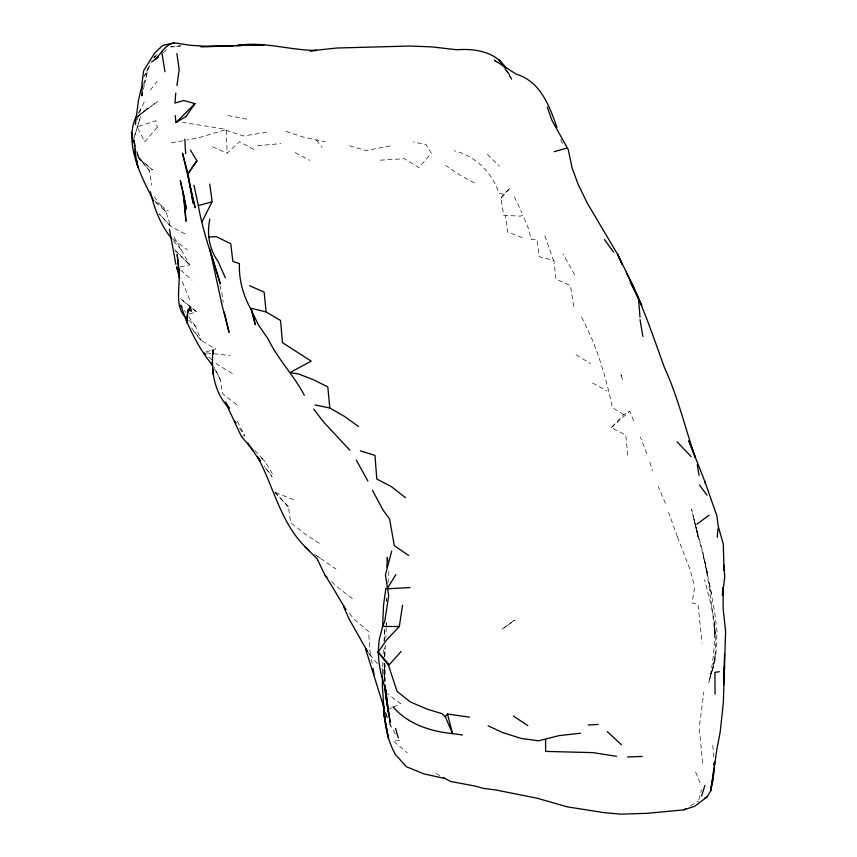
<?xml version="1.0" encoding="UTF-8"?>
<svg xmlns="http://www.w3.org/2000/svg" width="857" height="857" viewBox="0 0 857 857"><rect width="100%" height="100%" fill="white"/><g stroke="black" fill="none" stroke-linecap="round" stroke-linejoin="round"><path stroke-width="0.64" stroke-dasharray="4.29 3.21" d="M386.25 622.482L386.25 625.128L386.25 622.685M384.793 664.057L384.675 680.029L384.204 663.179L384.9 681.904M384.857 656.076L384.9 650.752L384.547 656.965M385.007 681.711L385.189 664.989M386.218 627.699L385.832 637.865M382.543 674.309L382.822 661.54M386.453 600.714L386.593 598.218M383.1 653.945L383.454 648.845M711.331 593.526L703.136 553.054L693.902 519.074L698.101 536.782L691.61 509.165L698.209 537.275C708.257 569.369 711.192 603.114 715.349 636.312L714.085 622.568C715.606 641.764 713.228 660.951 709.5 679.762L708.803 682.365L713.367 666.65L712.585 669.949L715.081 655.948L713.367 666.65L709.971 677.266L714.706 661.668L715.691 643.564L714.781 624.324L711.235 605.481L704.55 579.793M384.611 656.826L385.339 645.407M386.464 598.625L386.282 601.25L386.518 598.625M384.032 641.132L384.75 628.277L384.257 641.154M388.949 571.373L387.835 584.206M714.706 661.668L716.259 649.81L717.041 631.566L714.727 612.509L709.5 583.242M699.591 724.786L703.865 691.942M694.598 587.816L692.06 603.092L697.962 604.367L702.119 642.921M143.419 89.321L144.287 85.432M144.576 84.136L148.068 68.581L150.853 63.279M698.819 799.71L701.508 789.736M134.056 137.784L140.634 116.327L133.788 138.909M136.991 119.862L140.698 109.353L145.401 99.605M143.365 84.061L145.294 79.615L148.068 68.581L144.812 75.041M143.805 77.087L150.757 63.557M500.917 198.374L503.488 194.132L510.258 188.004L500.917 198.374L503.723 215.3L520.285 216.135L522.974 215.3L528.469 228.583L531.34 239.671L537.007 239.628L539.203 256.746L553.879 260.378L555.989 279.05L570.494 285.692L574.051 309.002M150.404 90.06L156.981 81.576M138.116 113.349L140.698 109.353M154.056 57.901L155.653 55.951L154.367 57.494M627.806 455.26L625.771 435.152L611.309 427.579L623.746 414.681L629.756 411.199L633.698 421.141M212.568 146.847L227.084 153.253L239.457 141.673L253.908 149.45M153.81 57.59L157.774 53.991M611.309 427.579L629.756 411.199M163.419 52.491L167.394 48.988M135.867 117.57L157.302 101.704L138.084 115.963M690.571 805.751L698.487 800.952M388.575 709.317L392.195 707.636M393.395 707.079L400.626 703.715L387.353 693.774M189.365 314.058L196.542 311.819L192.557 308.509M206.098 351.895L210.865 350.438M212.065 350.085L215.643 348.992L201.234 340.497L193.039 330.448M224.813 129.953L198.181 137.923L186.665 140.045M241.406 436.502L244.566 435.57L236.821 420.316M180.195 266.966L189.697 264.867L172.771 234.754M390.278 145.904L365.993 150.564L346.86 145.037M171.304 142.873L185.38 140.28M266.57 132.31L243.377 135.974L226.43 130.393L225.262 129.246L182.573 122.315M170.661 47.049L180.859 45.957M257.475 145.797L280.828 143.601M180.773 45.892L170.747 46.599M399.598 740.544L393.117 740.962L407.343 752.832M380.326 160.184L404.45 158.706L418.837 167.629L431.35 153.264L425.854 144.362L413.256 142.048M206.355 352.902L230.158 355.526M286.034 131.389L304.546 137.452L325.124 141.737M503.488 194.132L498.935 193.318C492.282 172.557 475.528 156.092 454.242 150.778M227.801 115.534L248.723 119.53M522.245 237.646L507.676 232.097L505.437 215.814M275.6 492.529L296.233 500.788M185.123 233.961L170.672 226.334L159.252 214.046M295.215 152.578L309.656 160.388M592.605 383.058L607.045 390.888M474.35 182.937L459.909 174.989L445.565 165.412M435.967 773.421L440.402 775.885M232.311 373.502L217.914 364.836L213.854 361.343M576.14 354.755L590.527 363.647M623.746 414.681L612.305 407.546C606.017 376.223 596.311 344.685 581.228 316.501M319.34 543.349L304.974 533.943L290.716 522.684L288.445 506.937L274.165 491.147M314.444 554.233L335.944 568.994M155.085 201.416L168.368 211.079M173.093 239.167L187.394 249.837M316.437 555.454L321.6 559.3M236.875 404.718L222.595 393.866L220.249 379.372L214.486 367.353M352.334 598.572L338.054 587.677L330.695 580.714M182.284 300.496L191.443 307.77M192.461 308.584L196.542 311.819M137.12 153.082L139.359 159.241L152.492 169.89L136.381 155.503M180.623 298.579L191.561 307.674M208.776 356.983L212.836 360.476M503.98 68.614L507.794 71.967L512.036 80.215L506.337 69.931M180.656 270.019L192 280.143M188.744 320.25L195.492 326.26L201.234 340.497L191.657 328.006M261.471 458.141L265.252 461.644L273.726 476.267M155.695 202.381L166.054 212.043L170.672 226.334L159.584 214.068M487.376 154.346L499.288 166.033M175.589 250.972L189.697 264.867L174.839 249.88M275.258 492.979L288.445 506.937M254.754 450.364L265.252 461.644M377.284 663.586L368.253 652.606M381.708 668.514L384.375 671.47M138.063 157.645L149.439 170.607L151.775 185.273M173.564 240.871L182.712 251.562M349.377 613.451L354.337 619.332L368.542 631.609L370.363 655.68M316.329 140.184L322.114 147.265M137.495 155.663L149.439 170.607M265.552 468.254L272.087 476.685L264.331 466.079M154.271 196.81L166.054 212.043M184.405 310.427L185.883 312.537M188.84 316.769L195.492 326.26M368.253 652.595L371.07 656.676L372.367 664.464M239.606 428.296L244.566 435.57M505.63 69.781L511.511 78.673L507.248 70.713M389.667 723.662L395.463 733.978M574.661 274.743L562.867 253.768M214.496 368.906L220.249 379.372M514.393 196.864L521.699 212.493M560.735 139.745L562.321 143.226L561.078 139.595M189.526 299.489L181.127 278.536M665.428 503.391L658.326 486.647M695.584 771.964L700.308 783.405M677.469 537.007L690.131 569.766L694.502 585.952M646.853 453.642L640.436 437.124M544.838 235.825L553.461 260.367M677.416 536.889L668.546 512.261M385.693 713.57L387.621 718.541M385.596 713.324L387.889 719.227M389.721 723.961L390.642 726.318M385.446 711.953L387.975 718.98M622.525 379.512L620.522 373.341L621.4 376.041M649.799 462.159L652.413 470.772M137.077 151.539L139.359 159.241M219.82 285.338L221.599 291.487M703.168 554.908L707.839 574.972L704.293 559.707M221.834 292.548L223.216 301.996M696.066 527.226L698.209 537.275M383.025 671.631L383.358 674.223M702.633 763.084L699.151 726.318M712.778 745.408L714.01 758.477M384.664 656.43L384.322 647.646M384.204 663.179L384.879 681.583M226.43 130.393L227.084 153.253M157.281 127.297L144.747 141.876L137.152 126.879L155.953 120.708L157.281 127.297M146.515 109.128L137.988 116.423L147.833 108.25L146.515 109.128M513.611 620.789L501.709 629.402L514.864 620.168L513.611 620.789"/><path stroke-width="1.29" d="M723.704 564.752L724.808 576.429L722.44 595.358L723.126 587.366L723.137 608.716L725.6 631.363L723.351 702.708L720.159 732.232L716.688 750.207L713.013 777.074L710.592 791.011L707.046 796.967L694.802 806.191L683.79 809.876L647.174 813.325L620.618 814.15L603.853 812.629L567.184 806.833L536.932 798.167L495.41 789.908L483.691 788.429L474.457 785.933L450.396 781.423L443.733 777.738M724.572 654.116L723.683 685.054M382.522 675.605L382.361 685.932L383.861 708.385M724.551 665.996L723.747 681.24M179.07 274.69C179.863 288.37 174.635 307.085 185.851 317.668M225.295 277.754L218.299 261.856C209.387 249.376 206.548 234.036 209.869 219.156M386.839 567.152L387.31 557.382L387.76 561.196M714.288 765.987L714.567 762.184M717.266 537.275L717.909 529.005M387.214 702.119L388.425 712.617L385.746 695.884L390.267 722.912L385.189 688.482L385.811 691.128L380.744 672.616L379.094 663.125L378.173 652.038L379.19 639.911L382.618 626.371L384.718 621.432L388.692 595.84L385.425 574.886L391.713 551.126M714.309 764.401L714.513 761.937M175.749 93.231L174.924 103.044L183.73 100.537L194.989 103.601L186.205 116.177M714.063 768.611L713.174 779.131L710.592 791.011L712.253 779.57M714.363 764.455L714.609 762.044M713.977 767.904L712.628 777.031M714.256 765.29L714.534 762.666M135.342 124.522L138.384 100.772L140.955 89.61L142.883 85.164M385.907 588.106L383.529 605.288L382.618 626.371L399.308 626.553L402.586 605.16M176.949 85.646L179.167 69.406L176.896 53.573M142.551 93.22L141.962 95.813L141.983 83.279L143.697 70.595L154.689 53.102L162.551 45.475L174.357 42.85L190.275 45.282L207.115 46.417L232.579 46.074M187.158 318.215L186.483 320.689L188.015 310.084L190.19 307.063L191.507 311.155L188.015 310.084L186.88 321.761C193.575 337.326 201.877 352.227 212.579 365.414M189.515 309.538L190.19 307.063M701.583 796.003L704.936 785.355M201.738 222.263L212.065 201.856L198.353 205.562C202.82 232.397 212.665 257.882 220.303 283.892L209.847 249.076L222.242 305.96L229.055 332.366L224.298 312.066M462.459 734.995L452.496 733.581L445.286 716.645L442.019 713.667L427.472 709.275L410.417 701.979L397.102 691.481L388.585 665.514L401.087 651.502M395.87 574.608L387.085 588.823L410.042 587.538M136.82 115.341C123.054 141.416 140.934 176.371 153.21 199.82L153.821 200.624M190.425 150.05L196.885 160.795L187.908 173.928L193.082 203.184L191.818 193.8M196.885 160.795L187.908 173.928L190.704 189.804L195.192 207.855L182.477 153.103L187.94 173.264M388.585 665.514L378.173 652.038L386.861 639.665L399.308 626.553M151.603 61.983C160.12 56.937 163.601 44.714 174.357 42.85M445.286 716.645L447.525 714.01L469.443 717.148M175.171 115.599L176.028 122.551L194.989 103.601M155.471 59.497L158.449 56.873M696.805 524.27L709.039 515.196M176.028 122.551L186.098 116.402M683.79 809.876L686.05 808.505M704.904 797.963L707.046 796.967M488.158 725.815L502.598 732.564L521.292 738.466L538.56 740.802L558.882 735.66L580.575 733.185M554.275 151.668L566.198 148.315M719.323 671.706L714.92 672.37L715.059 694.127M588.213 725.033L598.122 724.401M233.329 45.892L200.763 46.653L227.394 46.235L246.409 44.725L263.913 45.003M208.54 237.035L216.243 236.661L230.726 243.645L232.89 261.439L239.403 263.581C238.824 279.307 242.927 294.926 250.598 308.616L258.482 325.017L268.295 339.254C277.947 359.415 293.983 375.441 304.31 395.216M627.528 756.999L642.139 756.431M235.793 45.849L240.71 45.753M262.628 44.992L242.338 44.768L237.743 45.421L246.409 44.725L242.338 44.768C267.384 42.304 291.573 50.392 316.512 50.434L310.095 50.874L336.865 48.013L410.16 46.032L431.628 46.878L456.985 49.77C474.542 48.313 496.524 51.849 506.026 68.442M616.644 756.345L593.001 752.628L545.63 751.407L545.598 739.57M315.087 404.965L329.795 407.986L344.214 416.245L358.526 426.497M443.947 778.263L424.194 773.967L406.272 766.715L395.248 754.267M329.795 407.986L327.813 386.914L313.33 379.672L298.772 374.038L290.009 372.559L311.209 361.129L282.478 342.671L280.55 320.486L266.141 311.937L251.465 308.359L250.598 308.616L251.412 309.473L255.311 324.674L251.733 310.737M360.336 450.889L374.959 455.378L376.801 479.063L391.263 486.54L405.522 497.746M249.569 285.745L264.095 292.012L266.141 311.937M513.407 716.066L527.762 725.568M408.65 555.507L394.316 545.673L389.635 519.16L382.918 509.883L372.388 490.15M309.323 550.623C281.182 526.273 274.39 487.869 257.346 456.524L260.453 460.766M203.709 352.613L205.734 354.359M496.342 61.886L494.425 60.215L516.235 74.141C540.478 81.479 549.391 105.85 556.943 127.468M607.27 731.599L621.432 744.712M305.071 546.98L317.036 558.635L325.167 575.497L327.01 577.232M393.074 706.789C407.589 724.101 430.653 731.449 452.496 733.581L447.525 714.01M677.03 441.762L691.096 456.588M378.173 652.038L389.11 664.571M325.167 575.497C332.645 586.531 338.89 598.561 346.067 609.541M349.87 450.204L323.839 422.276L313.651 409.11M252.954 450.279L241.406 436.502L225.284 401.987L229.451 408.521M259.832 460.873L247.759 442.844M171.893 238.932C160.73 225.337 154.346 208.69 150.339 191.732M699.366 484.912L707.004 495.164M604.453 239.51L613.601 252.172M504.141 66.889L499.02 59.776L503.423 66.45M182.187 307.267L180.709 305.156L187.297 323.41M234.647 421.012L236.061 423.09M229.29 408.361C214.111 392.742 210.876 370.995 213.018 350.213L213.082 354.08M367.889 481.045L356.308 460.145M626.349 272.944C642.279 303.217 652.841 335.655 664.486 367.696C677.823 396.587 685.032 427.536 695.295 457.542L688.824 440.723L704.636 480.981L716.859 515.743L718.252 526.423L723.276 544.002L724.047 570.269L723.737 566.273M630.099 281.814L641.764 305.585L633.773 287.299L617.565 254.272L587.495 203.516L578.336 184.801L572.165 168.208L568.255 149.675L551.779 120.012L547.312 107.157M343.593 606.606L348.992 618.808L367.546 651.577L365.446 648.503L384.225 708.45M394.884 753.582C386.282 737.502 383.861 719.248 383.315 701.272M164.972 71.742L161.705 51.484M178.834 272.687L176.542 266.838L179.563 277.979M134.313 151.678L135.438 154.656M132.535 136.145L131.4 132.299L133.328 142.508M395.559 728.396L398.312 737.909M198.353 205.562L193.939 185.187M182.113 188.304L180.302 180.559L186.44 209.044L183.269 192.954M182.712 190.361L183.034 191.722M169.45 229.151L175.846 264.277M640.05 319.672L642.889 336.501M373.009 668.364L374.091 674.845M697.287 464.751L699.023 475.378M209.708 184.03L212.161 201.491M134.967 146.536L134.056 140.034L135.792 156.488L137.87 167.372L136.97 160.859M135.331 149.139L135.877 153.049M191.154 188.808L191.486 191.304M184.726 204.577L183.194 193.007L185.958 221.32L185.08 208.444M384.697 684.7L386.7 700.373M179.477 273.951L177.174 254.433L178.974 272.247M385.682 688.996L386.143 692.938M386.443 695.563L386.903 699.494M383.765 708.6L384.9 719.366L384.847 715.509M212.182 362.543L213.393 374.723L213.329 370.856M638.636 299.95L639.986 317.111M184.812 139.23L185.658 153.649M385.018 685.525L385.318 693.409M619.686 258.835L617.565 254.272L622.139 264.256L619.686 258.835M705.011 482.127L704.636 480.981L705.279 483.005L705.011 482.127M388.392 738.241L384.097 714.695L388.392 738.241"/></g></svg>
